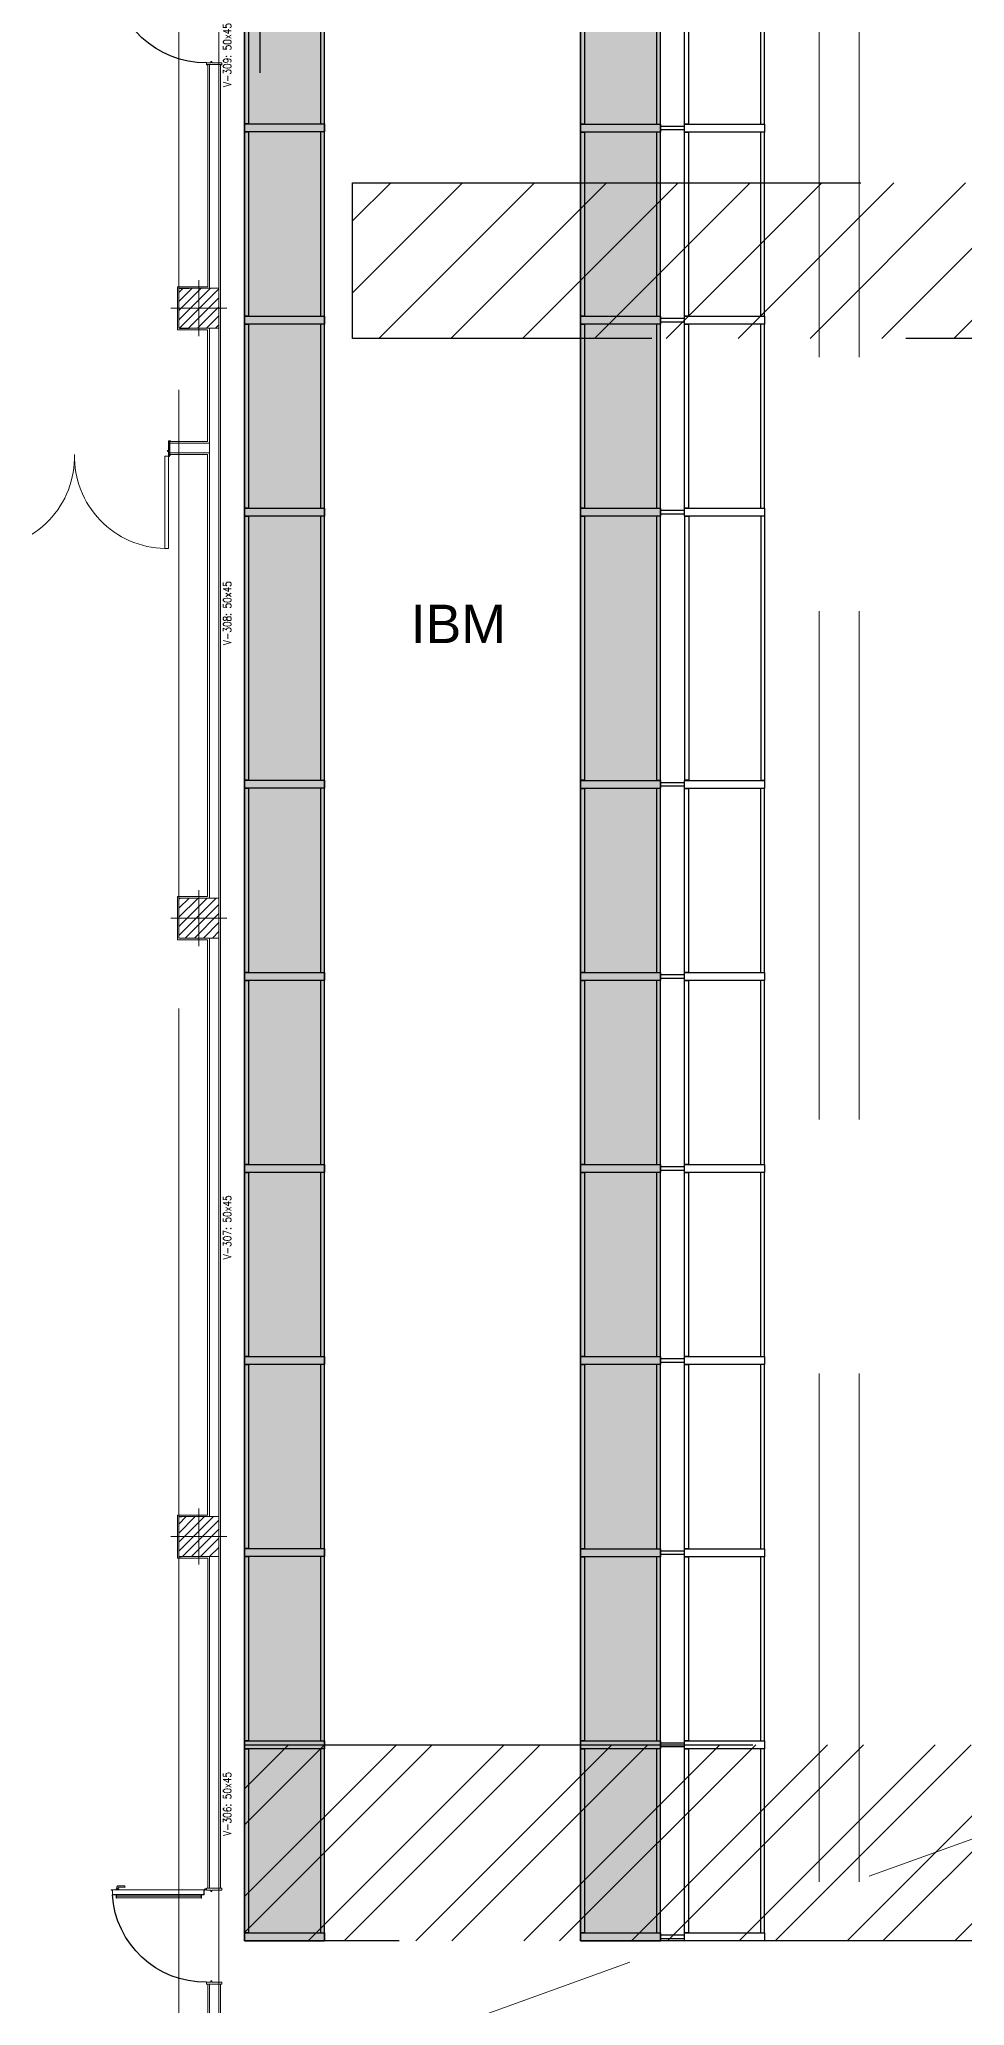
# Model space of a CAD drawing. Header units: millimetres. Extents: x 14 to 290, y 66 to 213.
# Drawn here: x 28.06 to 39.63, y 173.07 to 197.64 of the extents above; entities that cross this region are included whole.
import ezdxf
from ezdxf.enums import TextEntityAlignment as Align

# ---------------------------------------------------------------- set-up
doc = ezdxf.new("R2010")
doc.units = ezdxf.units.MM
doc.linetypes.add('HIDDEN', pattern=[9.525, 6.35, -3.175])
for name, color, linetype in [('IRI-OCASA-Layout R 9$0$OCA_EST-BASTIDOR', 252, 'Continuous'), ('IRI-OCASA-Layout R 9$0$OCA_EST-LARGUERO', 252, 'Continuous'), ('IRI-OCASA-Layout R 9$0$OCA_EST-UB', 252, 'Continuous'), ('IRI-OCASA-Layout R 9$0$OCA_Racks', 252, 'Continuous')]:
    doc.layers.add(name, color=color, linetype=linetype)
for name, color, linetype, lineweight in [('OCASA_TODAS_r08$0$CARP-BARRIDO', 252, 'Continuous', 15), ('OCASA_TODAS_r08$0$CARP-HERRAJES', 252, 'Continuous', 15), ('OCASA_TODAS_r08$0$CARP-HOJA', 252, 'Continuous', 20), ('OCASA_TODAS_r08$0$CARP-MARCO', 252, 'Continuous', 20), ('OCASA_TODAS_r08$0$CARPINTERIA', 252, 'Continuous', 15), ('OCASA_TODAS_r08$0$CGC COLUMNAS', 252, 'Continuous', 20), ('OCASA_TODAS_r08$0$CGC COLUMNAS EJES', 252, 'Continuous', 20), ('OCASA_TODAS_r08$0$CGC COLUMNAS HATCH', 252, 'Continuous', 20), ('OCASA_TODAS_r08$0$CGC VIGAS', 252, 'HIDDEN', 15), ('OCASA_TODAS_r08$0$CGC VIGAS REF', 252, 'Continuous', 15), ('OCASA_TODAS_r08$0$LINEA_DE_PROYECCION', 252, 'HIDDEN', 15), ('OCASA_TODAS_r08$0$MURO BLOQUE CEMENTO 12', 252, 'Continuous', 20), ('OCASA_TODAS_r08$0$MURO CERAMICO DE 12', 252, 'Continuous', 20), ('OCASA_TODAS_r08$0$REVOQUES', 251, 'Continuous', 15)]:
    doc.layers.add(name, color=color, linetype=linetype, lineweight=lineweight)
doc.styles.add('IRI-OCASA-Layout R 9$0$Standard', font='arial.ttf')
doc.styles.add('OCASA_TODAS_r08$0$CYPETXT', font='romans__.ttf', dxfattribs={"height": 0.2})

# ---------------------------------------------------------------- blocks, each defined once
blk = doc.blocks.new('OCASA_TODAS_r08$0$EJES_DE_LA_COLUMNA')
at = {"layer": 'OCASA_TODAS_r08$0$CGC COLUMNAS EJES'}
for p, q in [((0, -0.5), (0, 0.5)), ((-0.5, 0), (0.5, 0))]:
    blk.add_line(p, q, dxfattribs=at)
blk = doc.blocks.new('OCASA_TODAS_r08$0$Estructura PB para Arquitectura')
at = {"layer": 'OCASA_TODAS_r08$0$CGC COLUMNAS'}
for points in [[(1108.008468, 420.928705), (1108.508468, 420.928705), (1108.508468, 421.428705), (1108.008468, 421.428705), (1108.008468, 420.928705)], [(1108.008468, 420.928705), (1108.508468, 420.928705), (1108.508468, 421.428705), (1108.008468, 421.428705), (1108.008468, 420.928705)], [(1108.008427, 413.309705), (1108.508427, 413.309705), (1108.508427, 413.809705), (1108.008427, 413.809705), (1108.008427, 413.309705)], [(1108.008427, 413.309705), (1108.508427, 413.309705), (1108.508427, 413.809705), (1108.008427, 413.809705), (1108.008427, 413.309705)], [(1108.008384, 405.580697), (1108.508384, 405.580697), (1108.508384, 406.080697), (1108.008384, 406.080697), (1108.008384, 405.580697)], [(1108.008384, 405.580697), (1108.508384, 405.580697), (1108.508384, 406.080697), (1108.008384, 406.080697), (1108.008384, 405.580697)]]:
    blk.add_lwpolyline(points, close=True, dxfattribs=at)
at = {"layer": 'OCASA_TODAS_r08$0$CGC COLUMNAS HATCH'}
for p, q in [((1108.008468, 421.035735, -0.000029), (1108.401438, 421.428705, -0.000029)), ((1108.008468, 421.148872, -0.000029), (1108.288301, 421.428705, -0.000029)), ((1108.008468, 421.375146, -0.000029), (1108.062026, 421.428705, -0.000029)), ((1108.008468, 421.262009, -0.000029), (1108.175163, 421.428705, -0.000029)), ((1108.014575, 420.928705, -0.000029), (1108.508468, 421.422598, -0.000029)), ((1108.127712, 420.928705, -0.000029), (1108.508468, 421.309461, -0.000029)), ((1108.240849, 420.928705, -0.000029), (1108.508468, 421.196323, -0.000029)), ((1108.353986, 420.928705, -0.000029), (1108.508468, 421.083186, -0.000029)), ((1108.467123, 420.928705, -0.000029), (1108.508468, 420.970049, -0.000029)), ((1108.008426, 413.342372, -0.000029), (1108.475759, 413.809705, -0.000029)), ((1108.008426, 413.568646, -0.000029), (1108.249485, 413.809705, -0.000029)), ((1108.008426, 413.79492, -0.000029), (1108.023211, 413.809705, -0.000029)), ((1108.008426, 413.681783, -0.000029), (1108.136348, 413.809705, -0.000029)), ((1108.008426, 413.455509, -0.000029), (1108.362622, 413.809705, -0.000029)), ((1108.088896, 413.309705, -0.000029), (1108.508426, 413.729235, -0.000029)), ((1108.202034, 413.309705, -0.000029), (1108.508426, 413.616098, -0.000029)), ((1108.315171, 413.309705, -0.000029), (1108.508426, 413.502961, -0.000029)), ((1108.428308, 413.309705, -0.000029), (1108.508426, 413.389824, -0.000029)), ((1108.008384, 405.649007, -0.000029), (1108.440073, 406.080697, -0.000029)), ((1108.008384, 405.875282, -0.000029), (1108.213799, 406.080697, -0.000029)), ((1108.008384, 405.988419, -0.000029), (1108.100662, 406.080697, -0.000029)), ((1108.008384, 405.762144, -0.000029), (1108.326936, 406.080697, -0.000029)), ((1108.05321, 405.580697, -0.000029), (1108.508384, 406.03587, -0.000029)), ((1108.166348, 405.580697, -0.000029), (1108.508384, 405.922733, -0.000029)), ((1108.279485, 405.580697, -0.000029), (1108.508384, 405.809596, -0.000029)), ((1108.392622, 405.580697, -0.000029), (1108.508384, 405.696459, -0.000029)), ((1108.505759, 405.580697, -0.000029), (1108.508384, 405.583322, -0.000029))]:
    blk.add_line(p, q, dxfattribs=at)
at = {"layer": 'OCASA_TODAS_r08$0$CGC VIGAS', "lineweight": 9}
for p, q in [((1108.008384, 421.178705, -0.000029), (1108.008384, 427.505255, -0.000029)), ((1108.508384, 421.428705, -0.000029), (1108.508384, 427.255255, -0.000029)), ((1108.008384, 413.809705, -0.000029), (1108.008384, 421.178705, -0.000029)), ((1108.508384, 413.809705, -0.000029), (1108.508384, 420.928705, -0.000029)), ((1108.008384, 406.080697, -0.000029), (1108.008384, 413.309705, -0.000029)), ((1108.508384, 406.080697, -0.000029), (1108.508384, 413.309705, -0.000029)), ((1108.008384, 399.501382, -0.000029), (1108.008384, 405.580697, -0.000029)), ((1108.508384, 399.501382, -0.000029), (1108.508384, 405.580697, -0.000029)), ((1108.008253, 399.501474, -0.000029), (1108.008253, 401.069086, -0.000029)), ((1108.508254, 399.501474, -0.000029), (1108.508254, 401.069086, -0.000029))]:
    blk.add_line(p, q, dxfattribs=at)
at = {"layer": 'OCASA_TODAS_r08$0$CGC COLUMNAS EJES', "xscale": 0.7, "yscale": 0.7}
for p in [(1108.258468, 421.178705, -0.000029), (1108.258427, 413.559705, -0.000029), (1108.258384, 405.830697, -0.000029)]:
    blk.add_blockref('OCASA_TODAS_r08$0$EJES_DE_LA_COLUMNA', p, dxfattribs=at)
at = {"layer": 'OCASA_TODAS_r08$0$CGC VIGAS REF', "style": 'OCASA_TODAS_r08$0$CYPETXT', "width": 0.821201}
for s, p in [('V-309: 50x45', (1108.613384, 424.34198, -0.000029)), ('V-308: 50x45', (1108.613384, 417.369205, -0.000029)), ('V-307: 50x45', (1108.613384, 409.695201, -0.000029)), ('V-306: 50x45', (1108.613384, 402.491039, -0.000029))]:
    blk.add_text(s, height=0.1, rotation=90, dxfattribs=at).set_placement(p, align=Align.MIDDLE_CENTER)
blk = doc.blocks.new('OCASA_TODAS_r08$0$SE 16')
at = {"layer": 'OCASA_TODAS_r08$0$CARP-BARRIDO', "lineweight": -3}
blk.add_arc((-36.41539, -19.636195), 1.16501, 179.476971, 266.48031, dxfattribs=at)
at = {"layer": 'OCASA_TODAS_r08$0$CARP-HERRAJES'}
for p, q in [((-36.486912, -19.685538), (-36.527067, -19.685538)), ((-36.527067, -19.690098), (-36.486912, -19.690098)), ((-36.525375, -19.690098), (-36.525375, -20.748793)), ((-36.505688, -20.748793), (-36.505688, -19.690098)), ((-36.486912, -20.748793), (-36.527067, -20.748793)), ((-36.527067, -20.753354), (-36.486912, -20.753354)), ((-36.417912, -20.717998), (-36.426912, -20.717998)), ((-36.426912, -20.752998), (-36.417912, -20.752998)), ((-36.414912, -20.749998), (-36.414912, -20.720998)), ((-36.414912, -20.728073), (-36.396912, -20.728073)), ((-36.414912, -20.742073), (-36.387912, -20.742073)), ((-36.391912, -20.723073), (-36.391912, -20.643073)), ((-36.388912, -20.640073), (-36.387912, -20.640073)), ((-36.377912, -20.732073), (-36.377912, -20.650073))]:
    blk.add_line(p, q, dxfattribs=at)
for centre, radius, start, end in [((-36.527067, -19.687818), 0.00228, 90, 270), ((-36.527067, -20.751073), 0.00228, 90, 270), ((-36.417912, -20.720998), 0.003, 0, 90), ((-36.417912, -20.749998), 0.003, 270, 0), ((-36.396912, -20.723073), 0.005, 270, 0), ((-36.388912, -20.643073), 0.003, 90, 180), ((-36.387912, -20.650073), 0.01, 0, 90), ((-36.387912, -20.732073), 0.01, 270, 0)]:
    blk.add_arc(centre, radius, start, end, dxfattribs=at)
at = {"layer": 'OCASA_TODAS_r08$0$CARP-HOJA'}
for p, q in [((-36.486912, -20.799008), (-36.486912, -19.654008)), ((-36.486912, -19.654008), (-36.431912, -19.654008)), ((-36.431912, -19.654008), (-36.431912, -19.641508)), ((-36.430712, -19.641508), (-36.430712, -19.655208)), ((-36.428112, -19.797314), (-36.428112, -19.641508)), ((-36.426912, -20.811508), (-36.426912, -19.641508)), ((-36.485712, -19.812314), (-36.485712, -19.655208)), ((-36.485712, -19.655208), (-36.430712, -19.655208)), ((-36.485712, -20.797808), (-36.485712, -19.812314)), ((-36.428112, -20.811508), (-36.428112, -19.797314)), ((-36.431912, -20.799008), (-36.486912, -20.799008)), ((-36.430712, -20.797808), (-36.485712, -20.797808)), ((-36.431912, -20.799008), (-36.431912, -20.811508)), ((-36.430712, -20.797808), (-36.430712, -20.811508))]:
    blk.add_line(p, q, dxfattribs=at)
for centre, radius, start, end in [((-36.429412, -19.641508), 0.0025, 0, 180), ((-36.429412, -19.641508), 0.0013, 0, 180), ((-36.429412, -20.811508), 0.0025, 180, 0), ((-36.429412, -20.811508), 0.0013, 180, 0)]:
    blk.add_arc(centre, radius, start, end, dxfattribs=at)
at = {"layer": 'OCASA_TODAS_r08$0$CARP-MARCO'}
for p, q in [((-37.580351, -19.43236), (-37.605351, -19.43236)), ((-37.605351, -19.43236), (-37.605351, -19.44736)), ((-37.605351, -19.43236), (-37.605351, -19.44896)), ((-37.603751, -19.44896), (-37.605351, -19.44896)), ((-37.605351, -19.62556), (-37.605351, -19.60896)), ((-37.603751, -19.60896), (-37.605351, -19.60896)), ((-37.605351, -19.62556), (-37.605351, -19.61056)), ((-37.605351, -19.62556), (-37.580351, -19.62556)), ((-37.581951, -19.43396), (-37.603751, -19.43396)), ((-37.603751, -19.43396), (-37.603751, -19.44736)), ((-37.603751, -19.43396), (-37.603751, -19.44896)), ((-37.603751, -19.62396), (-37.603751, -19.60896)), ((-37.603751, -19.62396), (-37.603751, -19.61056)), ((-37.603751, -19.62396), (-37.581951, -19.62396)), ((-37.581951, -19.55716), (-37.581951, -19.43396)), ((-37.566951, -19.55716), (-37.581951, -19.55716)), ((-37.581951, -19.62396), (-37.581951, -19.56896)), ((-37.581951, -19.56896), (-37.566951, -19.56896)), ((-37.580351, -19.55556), (-37.580351, -19.43236)), ((-37.565351, -19.55556), (-37.580351, -19.55556)), ((-37.580351, -19.62556), (-37.580351, -19.57056)), ((-37.580351, -19.57056), (-37.565351, -19.57056)), ((-37.566951, -19.56896), (-37.566951, -19.55716)), ((-37.565351, -19.57056), (-37.565351, -19.55556)), ((-36.445351, -19.57056), (-36.445351, -19.55556)), ((-36.445351, -19.55556), (-36.430351, -19.55556)), ((-36.430351, -19.57056), (-36.445351, -19.57056)), ((-36.443751, -19.56896), (-36.443751, -19.55716)), ((-36.443751, -19.55716), (-36.428751, -19.55716)), ((-36.428751, -19.56896), (-36.443751, -19.56896)), ((-36.430351, -19.55556), (-36.430351, -19.43236)), ((-36.430351, -19.43236), (-36.405351, -19.43236)), ((-36.430351, -19.62556), (-36.430351, -19.57056)), ((-36.405351, -19.62556), (-36.430351, -19.62556)), ((-36.428751, -19.55716), (-36.428751, -19.43396)), ((-36.428751, -19.43396), (-36.406951, -19.43396)), ((-36.428751, -19.62396), (-36.428751, -19.56896)), ((-36.406951, -19.62396), (-36.428751, -19.62396)), ((-36.417071, -19.643831), (-36.426912, -19.652463)), ((-36.420656, -19.644065), (-36.426912, -19.649632)), ((-36.415351, -19.632235), (-36.415351, -19.62556)), ((-36.415351, -19.633663), (-36.415351, -19.62556)), ((-36.413351, -19.637069), (-36.413351, -19.62556)), ((-36.406951, -19.43396), (-36.406951, -19.44736)), ((-36.406951, -19.43396), (-36.406951, -19.44896)), ((-36.406951, -19.44896), (-36.405351, -19.44896)), ((-36.406951, -19.62396), (-36.406951, -19.60896)), ((-36.406951, -19.60896), (-36.405351, -19.60896)), ((-36.406951, -19.62396), (-36.406951, -19.61056)), ((-36.405351, -19.43236), (-36.405351, -19.44736)), ((-36.405351, -19.43236), (-36.405351, -19.44896)), ((-36.405351, -19.62556), (-36.405351, -19.60896)), ((-36.405351, -19.62556), (-36.405351, -19.61056))]:
    blk.add_line(p, q, dxfattribs=at)
blk.add_circle((-36.419237, -19.638235), 0.006, dxfattribs=at)
blk = doc.blocks.new('OCASA_TODAS_r08$0$P3a 16')
at = {"layer": 'OCASA_TODAS_r08$0$CARP-BARRIDO'}
for centre, radius, start, end in [((-40.032586, 113.215562, 0.000058), 1.14736, 270.935575, 1.427594), ((-37.73593, 113.218104, 0.000042), 1.149947, 178.70229, 268.934541)]:
    blk.add_arc(centre, radius, start, end, dxfattribs=at)
at = {"layer": 'OCASA_TODAS_r08$0$CARP-HERRAJES', "extrusion": (-9.89313e-06, 3.69217e-05, 1)}
for p, q in [((-40.10159, 112.126925, 0.00003), (-40.10159, 112.179872, 0.000028)), ((-40.10159, 112.126925, 0.00003), (-40.100631, 112.109527, 0.000031)), ((-40.084119, 112.109061, 0.000031), (-40.098815, 112.108241, 0.000031)), ((-40.084119, 112.109061, 0.000031), (-40.084119, 112.126551, 0.00003)), ((-40.083784, 112.126551, 0.00003), (-40.071712, 112.127458, 0.00003)), ((-40.083784, 112.109061, 0.000031), (-40.083784, 112.126551, 0.00003)), ((-40.083784, 112.109061, 0.000031), (-40.071712, 112.108154, 0.000031)), ((-40.071712, 112.10603, 0.000031), (-40.071712, 112.129582, 0.00003)), ((-40.07031, 112.130984, 0.00003), (-40.058358, 112.130984, 0.00003)), ((-40.07031, 112.104628, 0.000031), (-40.058358, 112.104628, 0.000031)), ((-40.058358, 112.104628, 0.000031), (-40.058358, 112.130984, 0.00003)), ((-40.0019, 112.130984, 0.000031), (-40.013852, 112.130984, 0.000031)), ((-40.013852, 112.104628, 0.000032), (-40.013852, 112.130984, 0.000031)), ((-40.0019, 112.104628, 0.000032), (-40.013852, 112.104628, 0.000032)), ((-40.000498, 112.10603, 0.000032), (-40.000498, 112.129582, 0.000031)), ((-39.988426, 112.126551, 0.000031), (-40.000498, 112.127458, 0.000031)), ((-39.988426, 112.109061, 0.000032), (-40.000498, 112.108154, 0.000032)), ((-39.988426, 112.109061, 0.000032), (-39.988426, 112.126551, 0.000031)), ((-39.98809, 112.109061, 0.000032), (-39.98809, 112.126551, 0.000031)), ((-39.98809, 112.109061, 0.000032), (-39.973395, 112.108241, 0.000032)), ((-39.97062, 112.126925, 0.000031), (-39.971579, 112.109527, 0.000032)), ((-39.97062, 112.126925, 0.000031), (-39.97062, 112.179872, 0.000029))]:
    blk.add_line(p, q, dxfattribs=at)
at = {"layer": 'OCASA_TODAS_r08$0$CARP-HERRAJES', "extrusion": (-9.89313e-06, 3.69217e-05, 1), "elevation": 0.004567}
for points in [[(-40.095867, 112.137603), (-40.095867, 112.179872)], [(-39.976343, 112.137603), (-39.976343, 112.179872)]]:
    blk.add_lwpolyline(points, dxfattribs=at)
at = {"layer": 'OCASA_TODAS_r08$0$CARP-HERRAJES', "extrusion": (-9.89313e-06, 3.69217e-05, 1)}
for centre, radius, start, end in [((-40.070341, 112.178918, 0.004567), 0.031264, 137.389601, 178.250172), ((-40.0844, 112.137719, 0.004567), 0.01719, 180.582554, 270.934541), ((-40.09923, 112.10958, 0.004567), 0.001402, 182.185897, 287.237908), ((-40.070272, 112.178874, 0.004567), 0.02562, 137.415519, 177.483001), ((-40.084643, 112.137764, 0.004567), 0.011225, 180.822785, 272.671212), ((-40.091122, 112.198278, 0.004567), 0.002867, 313.848399, 140.982638), ((-40.07031, 112.129582, 0.004567), 0.001402, 90.000001, 180.000001), ((-40.07031, 112.10603, 0.004567), 0.001402, 180.000001, 270.000001), ((-40.0019, 112.129582, 0.004567), 0.001402, 0.000001, 90.000001), ((-40.0019, 112.10603, 0.004567), 0.001402, 270.000001, 0.000001), ((-39.987567, 112.137764, 0.004567), 0.011225, 267.328789, 359.177216), ((-39.98781, 112.137719, 0.004567), 0.01719, 269.065461, 359.417448), ((-39.981088, 112.198278, 0.004567), 0.002867, 39.017364, 226.151603), ((-40.001938, 112.178874, 0.004567), 0.02562, 2.517001, 42.584483), ((-40.001869, 112.178918, 0.004567), 0.031264, 1.74983, 42.6104), ((-39.97298, 112.10958, 0.004567), 0.001402, 252.762094, 357.814105)]:
    blk.add_arc(centre, radius, start, end, dxfattribs=at)
at = {"layer": 'OCASA_TODAS_r08$0$CARP-HOJA', "extrusion": (-9.89313e-06, 3.69217e-05, 1), "elevation": 0.004584}
blk.add_lwpolyline([(-40.013852, 113.220905), (-40.013852, 112.068355), (-40.058357, 112.068355), (-40.058357, 113.220905)], close=True, dxfattribs=at)
at = {"layer": 'OCASA_TODAS_r08$0$CARP-HOJA', "extrusion": (6.69122e-06, 2.4972e-05, 1), "elevation": 0.002576}
blk.add_lwpolyline([(-37.757313, 113.220905), (-37.757313, 112.068355), (-37.712808, 112.068355), (-37.712808, 113.220905)], close=True, dxfattribs=at)
at = {"layer": 'OCASA_TODAS_r08$0$CARP-MARCO'}
for p, q in [((-40.060036, 113.413222, 0.000004), (-40.085036, 113.413222, 0.000004)), ((-40.085036, 113.413222, 0.000004), (-40.085036, 113.403222, 0.000004)), ((-40.085036, 113.403222, 0.000004), (-40.075036, 113.403222, 0.000004)), ((-40.061636, 113.411622, 0.000004), (-40.083436, 113.411622, 0.000004)), ((-40.083436, 113.404822, 0.000004), (-40.083436, 113.411622, 0.000004)), ((-40.075036, 113.404822, 0.000004), (-40.083436, 113.404822, 0.000004)), ((-40.075036, 113.404822, 0.000004), (-40.075036, 113.403222, 0.000004)), ((-40.061636, 113.291622, 0.000004), (-40.061636, 113.411622, 0.000004)), ((-40.046636, 113.291622, 0.000004), (-40.061636, 113.291622, 0.000004)), ((-40.061636, 113.234822, 0.000004), (-40.061636, 113.279822, 0.000004)), ((-40.061636, 113.279822, 0.000004), (-40.046636, 113.279822, 0.000004)), ((-40.060036, 113.293222, 0.000004), (-40.060036, 113.413222, 0.000004)), ((-40.045036, 113.293222, 0.000004), (-40.060036, 113.293222, 0.000004)), ((-40.060036, 113.233222, 0.000004), (-40.060036, 113.278222, 0.000004)), ((-40.060036, 113.278222, 0.000004), (-40.045036, 113.278222, 0.000004)), ((-40.046636, 113.279822, 0.000004), (-40.046636, 113.291622, 0.000004)), ((-40.045036, 113.278222, 0.000004), (-40.045036, 113.293222, 0.000004)), ((-37.725036, 113.278222, 0.000004), (-37.725036, 113.293222, 0.000004)), ((-37.725036, 113.293222, 0.000004), (-37.710036, 113.293222, 0.000004)), ((-37.710036, 113.278222, 0.000004), (-37.725036, 113.278222, 0.000004)), ((-37.723436, 113.279822, 0.000004), (-37.723436, 113.291622, 0.000004)), ((-37.723436, 113.291622, 0.000004), (-37.708436, 113.291622, 0.000004)), ((-37.708436, 113.279822, 0.000004), (-37.723436, 113.279822, 0.000004)), ((-37.710036, 113.293222, 0.000004), (-37.710036, 113.413222, 0.000004)), ((-37.710036, 113.413222, 0.000004), (-37.685036, 113.413222, 0.000004)), ((-37.710036, 113.233222, 0.000004), (-37.710036, 113.278222, 0.000004)), ((-37.708436, 113.291622, 0.000004), (-37.708436, 113.411622, 0.000004)), ((-37.708436, 113.411622, 0.000004), (-37.686636, 113.411622, 0.000004)), ((-37.708436, 113.234822, 0.000004), (-37.708436, 113.279822, 0.000004)), ((-37.695036, 113.404822, 0.000004), (-37.686636, 113.404822, 0.000004)), ((-37.695036, 113.404822, 0.000004), (-37.695036, 113.403222, 0.000004)), ((-37.685036, 113.403222, 0.000004), (-37.695036, 113.403222, 0.000004)), ((-37.686636, 113.404822, 0.000004), (-37.686636, 113.411622, 0.000004)), ((-37.685036, 113.413222, 0.000004), (-37.685036, 113.403222, 0.000004)), ((-40.085036, 113.233222, 0.000004), (-40.085036, 113.243222, 0.000004)), ((-40.085036, 113.243222, 0.000004), (-40.075036, 113.243222, 0.000004)), ((-40.085036, 113.233222, 0.000004), (-40.060036, 113.233222, 0.000004)), ((-40.075036, 113.241622, 0.000004), (-40.083436, 113.241622, 0.000004)), ((-40.083436, 113.241622, 0.000004), (-40.083436, 113.234822, 0.000004)), ((-40.083436, 113.234822, 0.000004), (-40.061636, 113.234822, 0.000004)), ((-40.075036, 113.243222, 0.000004), (-40.075036, 113.241622, 0.000004)), ((-37.685036, 113.233222, 0.000004), (-37.710036, 113.233222, 0.000004)), ((-37.686636, 113.234822, 0.000004), (-37.708436, 113.234822, 0.000004)), ((-37.685036, 113.243222, 0.000004), (-37.695036, 113.243222, 0.000004)), ((-37.695036, 113.243222, 0.000004), (-37.695036, 113.241622, 0.000004)), ((-37.695036, 113.241622, 0.000004), (-37.686636, 113.241622, 0.000004)), ((-37.686636, 113.241622, 0.000004), (-37.686636, 113.234822, 0.000004)), ((-37.685036, 113.233222, 0.000004), (-37.685036, 113.243222, 0.000004))]:
    blk.add_line(p, q, dxfattribs=at)
for centre in [(-40.066459, 113.225159), (-37.703613, 113.225159)]:
    blk.add_circle(centre, 0.006, dxfattribs=at)
blk = doc.blocks.new('IRI-OCASA-Layout R 9$0$OCA_Est-Modulo Simpl')
at = {"layer": 'IRI-OCASA-Layout R 9$0$OCA_EST-BASTIDOR'}
for points in [[(-37.329308, -174.55488), (-37.329308, -174.65488), (-38.329308, -174.65488), (-38.329308, -174.55488)], [(-37.329308, -176.95488), (-37.329308, -177.05488), (-38.329308, -177.05488), (-38.329308, -176.95488)]]:
    blk.add_lwpolyline(points, close=True, dxfattribs=at)
at = {"layer": 'IRI-OCASA-Layout R 9$0$OCA_EST-LARGUERO'}
for points in [[(-38.279308, -174.65488), (-38.279308, -176.95488), (-38.329308, -176.95488), (-38.329308, -174.65488)], [(-37.379308, -174.65488), (-37.379308, -176.95488), (-37.329308, -176.95488), (-37.329308, -174.65488)]]:
    blk.add_lwpolyline(points, close=True, dxfattribs=at)
blk = doc.blocks.new('IRI-OCASA-Layout R 9$0$OCA_Est-Modulo')
at = {"layer": 'IRI-OCASA-Layout R 9$0$OCA_EST-BASTIDOR'}
for points in [[(-42.829308, -169.940653), (-42.829308, -170.040653), (-43.829308, -170.040653), (-43.829308, -169.940653)], [(-41.529308, -169.940653), (-41.529308, -170.040653), (-42.529308, -170.040653), (-42.529308, -169.940653)], [(-42.829308, -172.340653), (-42.829308, -172.440653), (-43.829308, -172.440653), (-43.829308, -172.340653)], [(-41.529308, -172.340653), (-41.529308, -172.440653), (-42.529308, -172.440653), (-42.529308, -172.340653)]]:
    blk.add_lwpolyline(points, close=True, dxfattribs=at)
at = {"layer": 'IRI-OCASA-Layout R 9$0$OCA_EST-LARGUERO'}
for points in [[(-43.779308, -170.040653), (-43.779308, -172.340653), (-43.829308, -172.340653), (-43.829308, -170.040653)], [(-42.879308, -170.040653), (-42.879308, -172.340653), (-42.829308, -172.340653), (-42.829308, -170.040653)], [(-42.479308, -170.040653), (-42.479308, -172.340653), (-42.529308, -172.340653), (-42.529308, -170.040653)], [(-41.579308, -170.040653), (-41.579308, -172.340653), (-41.529308, -172.340653), (-41.529308, -170.040653)]]:
    blk.add_lwpolyline(points, close=True, dxfattribs=at)
at = {"layer": 'IRI-OCASA-Layout R 9$0$OCA_EST-UB'}
for points in [[(-42.529308, -170.010653), (-42.529308, -169.970653), (-42.829308, -169.970653), (-42.829308, -170.010653)], [(-42.529308, -172.410653), (-42.529308, -172.370653), (-42.829308, -172.370653), (-42.829308, -172.410653)]]:
    blk.add_lwpolyline(points, close=True, dxfattribs=at)

msp = doc.modelspace()

# ---------------------------------------------------------------- hatches: boundary and pattern name
at = {"linetype": 'HIDDEN'}
h = msp.add_hatch(dxfattribs=at)
h.set_pattern_fill('ANSI32', color=251, scale=0.1)
h.set_pattern_definition([(45, (29.0593, 65.102), (-0.673519, 0.673519), []), (45, (29.5083, 65.102), (-0.673519, 0.673519), [])])
h.paths.add_polyline_path([(55.894, 209.698), (79.829, 209.698), (79.829, 176.332), (55.894, 176.332)])
h.paths.add_polyline_path([(30.629, 176.332), (80.187, 176.332), (80.187, 173.882), (30.629, 173.882)])
at = {"true_color": 0x7d8ab6}
h = msp.add_hatch(color=163, dxfattribs=at)
h.dxf.hatch_style = 1
h.paths.add_polyline_path([(30.629, 173.882), (31.629, 173.882), (31.629, 208.582), (30.629, 208.582)])
h.paths.add_polyline_path([(34.829, 173.882), (35.829, 173.882), (35.829, 208.582), (34.829, 208.582)])
at = {"linetype": 'HIDDEN'}
h = msp.add_hatch(dxfattribs=at)
h.set_pattern_fill('LINE', color=251, scale=0.2, angle=45)
h.set_pattern_definition([(45, (26.7051, 69.7616), (-0.4490128, 0.4490128), [])])
h.paths.add_polyline_path([(31.98, 195.848), (111.917, 195.848), (111.917, 193.903), (31.98, 193.903)])

# ---------------------------------------------------------------- linework, layer by layer
for p, q in [((30.82, 198.621), (30.82, 197.323)), ((30.82, 197.323), (30.82, 197.223))]:
    msp.add_line(p, q)
at = {"color": 251, "linetype": 'HIDDEN', "elevation": 0}
for points in [[(31.98, 195.848), (111.917, 195.848), (111.917, 193.903), (31.98, 193.903)], [(30.629, 176.332), (80.187, 176.332), (80.187, 173.882), (30.629, 173.882)]]:
    msp.add_lwpolyline(points, close=True, dxfattribs=at)
at = {"layer": 'Defpoints', "color": 6, "elevation": 0}
for points in [[(30.629, 173.882), (31.629, 173.882), (31.629, 208.582), (30.629, 208.582)], [(34.829, 173.882), (35.829, 173.882), (35.829, 208.582), (34.829, 208.582)]]:
    msp.add_lwpolyline(points, close=True, dxfattribs=at)
at = {"layer": 'IRI-OCASA-Layout R 9$0$OCA_EST-LARGUERO', "elevation": 0}
for points in [[(30.679, 191.682), (30.679, 188.382), (30.629, 188.382), (30.629, 191.682)], [(31.579, 191.682), (31.579, 188.382), (31.629, 188.382), (31.629, 191.682)], [(34.879, 191.682), (34.879, 188.382), (34.829, 188.382), (34.829, 191.682)], [(35.779, 191.682), (35.779, 188.382), (35.829, 188.382), (35.829, 191.682)], [(36.179, 191.682), (36.179, 188.382), (36.129, 188.382), (36.129, 191.682)], [(37.079, 191.682), (37.079, 188.382), (37.129, 188.382), (37.129, 191.682)]]:
    msp.add_lwpolyline(points, close=True, dxfattribs=at)
at = {"layer": 'OCASA_TODAS_r08$0$LINEA_DE_PROYECCION'}
for p, q in [((37.809, 209.544), (37.809, 171.754)), ((38.309, 209.544), (38.309, 171.754)), ((134.028, 209.1), (30.408, 171.8))]:
    msp.add_line(p, q, dxfattribs=at)
at = {"layer": 'OCASA_TODAS_r08$0$MURO BLOQUE CEMENTO 12'}
for p, q in [((29.935, 194.527), (29.815, 194.527)), ((29.935, 194.027), (29.815, 194.027))]:
    msp.add_line(p, q, dxfattribs=at)
for points in [[(29.815, 186.908), (29.84, 186.908)], [(29.84, 179.179), (29.815, 179.179)], [(29.815, 178.679), (29.84, 178.679)]]:
    msp.add_lwpolyline(points, dxfattribs=at)
at = {"layer": 'OCASA_TODAS_r08$0$MURO CERAMICO DE 12'}
for p, q in [((30.189, 197.324), (30.189, 194.527)), ((30.309, 197.324), (30.309, 194.527)), ((30.189, 194.027), (30.189, 186.91)), ((30.309, 194.027), (30.309, 186.91)), ((30.189, 186.41), (30.189, 179.179)), ((30.309, 186.41), (30.309, 179.179)), ((30.189, 178.679), (30.189, 174.538, 0)), ((30.309, 178.679), (30.309, 174.538, 0)), ((30.189, 173.342, 0), (30.189, 172.601)), ((30.309, 173.342, 0), (30.309, 172.601))]:
    msp.add_line(p, q, dxfattribs=at)
msp.add_lwpolyline([(30.189, 192.473), (29.695, 192.473), (29.695, 192.593), (30.189, 192.593)], dxfattribs=at)
at = {"layer": 'OCASA_TODAS_r08$0$REVOQUES'}
for points in [[(30.169, 197.324), (30.169, 194.549), (29.789, 194.549), (29.789, 194.009), (30.168, 194.009), (30.168, 192.613)], [(30.329, 174.538), (30.328, 197.324), (30.169, 197.324)], [(29.695, 192.613), (30.168, 192.613)], [(30.329, 174.538), (30.169, 174.538), (30.169, 178.661), (29.789, 178.661), (29.789, 179.201), (30.168, 179.201), (30.168, 186.39), (29.789, 186.39), (29.789, 186.93), (30.168, 186.93), (30.168, 192.453), (29.695, 192.453), (29.695, 192.613)], [(30.428, 171.522), (30.428, 172.621), (30.329, 172.621), (30.329, 173.342), (30.169, 173.342), (30.169, 172.621), (29.688, 172.621)]]:
    msp.add_lwpolyline(points, dxfattribs=at)

# ---------------------------------------------------------------- block references
at = {"color": 31, "true_color": 0xfebd57}
msp.add_blockref('OCASA_TODAS_r08$0$Estructura PB para Arquitectura', (-1078.2, -226.899), dxfattribs=at)
at = {"layer": 'IRI-OCASA-Layout R 9$0$OCA_Racks'}
for name, p in [('IRI-OCASA-Layout R 9$0$OCA_Est-Modulo Simpl', (68.958, 373.537, 0)), ('IRI-OCASA-Layout R 9$0$OCA_Est-Modulo', (78.658, 368.922, 0)), ('IRI-OCASA-Layout R 9$0$OCA_Est-Modulo Simpl', (68.958, 371.137, 0)), ('IRI-OCASA-Layout R 9$0$OCA_Est-Modulo', (78.658, 366.522, 0)), ('IRI-OCASA-Layout R 9$0$OCA_Est-Modulo Simpl', (68.958, 368.737, 0)), ('IRI-OCASA-Layout R 9$0$OCA_Est-Modulo', (78.658, 364.122, 0)), ('IRI-OCASA-Layout R 9$0$OCA_Est-Modulo Simpl', (68.958, 362.937, 0)), ('IRI-OCASA-Layout R 9$0$OCA_Est-Modulo', (78.658, 358.322, 0)), ('IRI-OCASA-Layout R 9$0$OCA_Est-Modulo Simpl', (68.958, 360.537, 0)), ('IRI-OCASA-Layout R 9$0$OCA_Est-Modulo', (78.658, 355.922, 0)), ('IRI-OCASA-Layout R 9$0$OCA_Est-Modulo Simpl', (68.958, 358.137, 0)), ('IRI-OCASA-Layout R 9$0$OCA_Est-Modulo', (78.658, 353.522, 0)), ('IRI-OCASA-Layout R 9$0$OCA_Est-Modulo Simpl', (68.958, 355.737, 0)), ('IRI-OCASA-Layout R 9$0$OCA_Est-Modulo', (78.658, 351.122, 0)), ('IRI-OCASA-Layout R 9$0$OCA_Est-Modulo Simpl', (68.958, 353.337, 0)), ('IRI-OCASA-Layout R 9$0$OCA_Est-Modulo', (78.658, 348.722, 0)), ('IRI-OCASA-Layout R 9$0$OCA_Est-Modulo Simpl', (68.958, 350.937, 0)), ('IRI-OCASA-Layout R 9$0$OCA_Est-Modulo', (78.658, 346.322, 0))]:
    msp.add_blockref(name, p, dxfattribs=at)
at = {"layer": 'OCASA_TODAS_r08$0$CARPINTERIA', "xscale": -1, "rotation": 270}
for p in [(49.777, 234.928), (49.777, 210.945, 0)]:
    msp.add_blockref('OCASA_TODAS_r08$0$SE 16', p, dxfattribs=at)
at = {"layer": 'OCASA_TODAS_r08$0$CARPINTERIA'}
msp.add_blockref('OCASA_TODAS_r08$0$P3a 16', (67.39, 79.21, 0), dxfattribs=at)

# ---------------------------------------------------------------- texts
at = {"color": 7, "insert": (32.704, 190.096, 0), "char_height": 0.48, "attachment_point": 7, "style": 'IRI-OCASA-Layout R 9$0$Standard'}
msp.add_mtext_dynamic_manual_height_columns('IBM', width=2.95875, gutter_width=12.5, heights=[0], dxfattribs=at)

doc.saveas('drawing.dxf')
